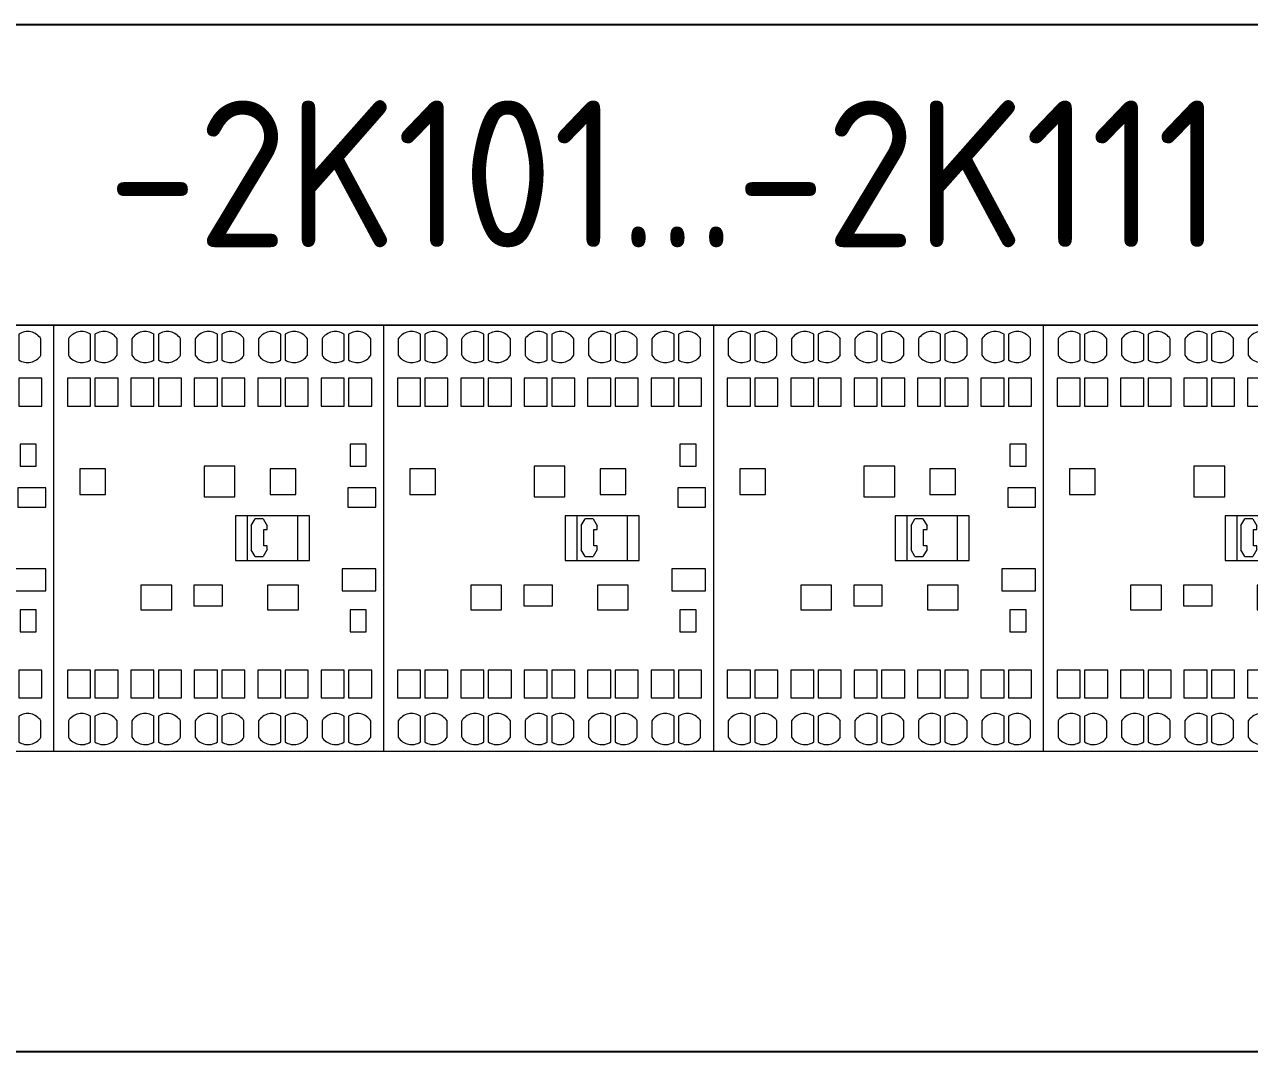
# Model space of a CAD drawing. Header units: millimetres. Extents: x 42356 to 50646, y 31507 to 39566.
# Drawn here: x 47728.5 to 47895.6, y 33491 to 33631 of the extents above; entities that cross this region are included whole.
import ezdxf
from ezdxf.enums import TextEntityAlignment as Align

# ---------------------------------------------------------------- set-up
doc = ezdxf.new("R2010")
doc.units = ezdxf.units.MM
doc.set_wipeout_variables(frame=1)
doc.layers.add('000-PI-Oprema', color=30, linetype='Continuous', lineweight=5)
for name, color, linetype in [('000-PI_TEXT', 7, 'Continuous'), ('002-PI-Kabelska kanalica', 150, 'Continuous'), ('004-PI-DIN Šina', 3, 'Continuous')]:
    doc.layers.add(name, color=color, linetype=linetype)
doc.styles.add('PI0', font='isocpeur.ttf', dxfattribs={"width": 0.9})

# ---------------------------------------------------------------- blocks, each defined once
blk = doc.blocks.new('*U103')
at = {"layer": '004-PI-DIN Šina'}
blk.add_lwpolyline([(540, -17.5), (540, 17.5), (0, 17.5), (0, -17.5)], close=True, dxfattribs=at)
for points in [[(0, 12.5), (540, 12.5)], [(0, -12.5), (540, -12.5)]]:
    blk.add_lwpolyline(points, dxfattribs=at)
blk = doc.blocks.new('*U117')
at = {"layer": '002-PI-Kabelska kanalica'}
blk.add_line((60, -100), (60, 606), dxfattribs=at)
blk = doc.blocks.new('*U118')
at = {"layer": '002-PI-Kabelska kanalica'}
blk.add_line((-20, -100), (-20, 446), dxfattribs=at)
blk = doc.blocks.new('CA4KN403BW3')
blk.add_wipeout([(47343.37, 38002.52), (47388.37, 38002.52), (47388.37, 37944.44), (47343.37, 37944.44)]).dxf.layer = '000-PI-Oprema'
at = {"layer": '000-PI-Oprema'}
for p, q in [((47343.37, 37944.44), (47343.37, 38002.52)), ((47343.37, 38002.52), (47388.37, 38002.52)), ((47343.37, 38002.51), (47388.37, 38002.51)), ((47388.37, 37944.44), (47388.37, 38002.52)), ((47345.34, 38000.62), (47345.34, 37998.4)), ((47348.37, 37997.76), (47348.37, 38001.26)), ((47348.97, 38001.26), (47348.97, 37997.76)), ((47351.99, 37998.4), (47351.99, 38000.62)), ((47353.99, 38000.62), (47353.99, 37998.4)), ((47357.02, 37997.76), (47357.02, 38001.26)), ((47357.62, 38001.26), (47357.62, 37997.76)), ((47360.64, 37998.4), (47360.64, 38000.62)), ((47362.64, 38000.62), (47362.64, 37998.4)), ((47365.67, 37997.76), (47365.67, 38001.26)), ((47366.27, 38001.26), (47366.27, 37997.76)), ((47369.29, 37998.4), (47369.29, 38000.62)), ((47371.29, 38000.62), (47371.29, 37998.4)), ((47374.32, 37997.76), (47374.32, 38001.26)), ((47374.92, 38001.26), (47374.92, 37997.76)), ((47377.94, 37998.4), (47377.94, 38000.62)), ((47379.94, 38000.62), (47379.94, 37998.4)), ((47382.97, 37997.76), (47382.97, 38001.26)), ((47383.57, 38001.26), (47383.57, 37997.76)), ((47386.59, 37998.4), (47386.59, 38000.62)), ((47345.22, 37995.27), (47345.22, 37991.47)), ((47348.37, 37995.27), (47345.22, 37995.27)), ((47348.37, 37991.47), (47348.37, 37995.27)), ((47348.97, 37995.27), (47348.97, 37991.47)), ((47352.12, 37995.27), (47348.97, 37995.27)), ((47352.12, 37991.47), (47352.12, 37995.27)), ((47353.87, 37995.27), (47353.87, 37991.47)), ((47357.02, 37995.27), (47353.87, 37995.27)), ((47357.02, 37991.47), (47357.02, 37995.27)), ((47357.62, 37995.27), (47357.62, 37991.47)), ((47360.77, 37995.27), (47357.62, 37995.27)), ((47360.77, 37991.47), (47360.77, 37995.27)), ((47362.52, 37995.27), (47362.52, 37991.47)), ((47365.67, 37995.27), (47362.52, 37995.27)), ((47365.67, 37991.47), (47365.67, 37995.27)), ((47366.27, 37995.27), (47366.27, 37991.47)), ((47369.42, 37995.27), (47366.27, 37995.27)), ((47369.42, 37991.47), (47369.42, 37995.27)), ((47371.17, 37995.27), (47371.17, 37991.47)), ((47374.32, 37995.27), (47371.17, 37995.27)), ((47374.32, 37991.47), (47374.32, 37995.27)), ((47374.92, 37995.27), (47374.92, 37991.47)), ((47378.07, 37995.27), (47374.92, 37995.27)), ((47378.07, 37991.47), (47378.07, 37995.27)), ((47379.82, 37995.27), (47379.82, 37991.47)), ((47382.97, 37995.27), (47379.82, 37995.27)), ((47382.97, 37991.47), (47382.97, 37995.27)), ((47383.57, 37995.27), (47383.57, 37991.47)), ((47386.72, 37995.27), (47383.57, 37995.27)), ((47386.72, 37991.47), (47386.72, 37995.27)), ((47345.22, 37991.47), (47348.37, 37991.47)), ((47348.97, 37991.47), (47352.12, 37991.47)), ((47353.87, 37991.47), (47357.02, 37991.47)), ((47357.62, 37991.47), (47360.77, 37991.47)), ((47362.52, 37991.47), (47365.67, 37991.47)), ((47366.27, 37991.47), (47369.42, 37991.47)), ((47371.17, 37991.47), (47374.32, 37991.47)), ((47374.92, 37991.47), (47378.07, 37991.47)), ((47379.82, 37991.47), (47382.97, 37991.47)), ((47383.57, 37991.47), (47386.72, 37991.47)), ((47385.97, 37986.27), (47383.77, 37986.27)), ((47383.77, 37986.27), (47383.77, 37983.27)), ((47385.97, 37983.27), (47385.97, 37986.27)), ((47363.87, 37983.27), (47363.87, 37979.07)), ((47368.07, 37983.27), (47363.87, 37983.27)), ((47368.07, 37979.07), (47368.07, 37983.27)), ((47383.77, 37983.27), (47385.97, 37983.27)), ((47346.92, 37982.9), (47346.92, 37979.39)), ((47350.42, 37982.9), (47346.92, 37982.9)), ((47350.42, 37979.39), (47350.42, 37982.9)), ((47372.87, 37982.9), (47372.87, 37979.39)), ((47376.37, 37982.9), (47372.87, 37982.9)), ((47376.37, 37979.39), (47376.37, 37982.9)), ((47387.27, 37980.32), (47383.47, 37980.32)), ((47383.47, 37980.32), (47383.47, 37977.67)), ((47387.27, 37977.67), (47387.27, 37980.32)), ((47346.92, 37979.39), (47350.42, 37979.39)), ((47363.87, 37979.07), (47368.07, 37979.07)), ((47372.87, 37979.39), (47376.37, 37979.39)), ((47383.47, 37977.67), (47387.27, 37977.67)), ((47368.12, 37976.52), (47368.12, 37970.42)), ((47378.22, 37976.52), (47368.12, 37976.52)), ((47369.72, 37976.52), (47369.72, 37970.42)), ((47370.29, 37975.17), (47370.82, 37976.1)), ((47370.29, 37975.17), (47370.29, 37971.87)), ((47371.91, 37976.1), (47370.82, 37976.1)), ((47371.91, 37976.1), (47372.47, 37975.13)), ((47372.47, 37974.62), (47372.47, 37975.13)), ((47376.62, 37970.42), (47376.62, 37976.52)), ((47378.22, 37970.42), (47378.22, 37976.52)), ((47372.01, 37974.62), (47372.47, 37974.62)), ((47372.01, 37972.43), (47372.01, 37974.62)), ((47370.82, 37970.95), (47370.29, 37971.87)), ((47372.47, 37971.92), (47371.91, 37970.95)), ((47372.47, 37972.43), (47372.01, 37972.43)), ((47372.47, 37971.92), (47372.47, 37972.43)), ((47368.12, 37970.42), (47378.22, 37970.42)), ((47370.82, 37970.95), (47371.91, 37970.95)), ((47387.27, 37969.27), (47382.67, 37969.27)), ((47382.67, 37969.27), (47382.67, 37966.28)), ((47387.27, 37966.28), (47387.27, 37969.27)), ((47355.24, 37967.07), (47355.24, 37963.67)), ((47359.44, 37967.07), (47355.24, 37967.07)), ((47359.44, 37963.67), (47359.44, 37967.07)), ((47366.37, 37967.07), (47362.47, 37967.07)), ((47362.47, 37967.07), (47362.47, 37964.21)), ((47366.37, 37964.21), (47366.37, 37967.07)), ((47376.72, 37967.07), (47372.52, 37967.07)), ((47372.52, 37967.07), (47372.52, 37963.67)), ((47376.72, 37963.67), (47376.72, 37967.07)), ((47382.67, 37966.28), (47387.27, 37966.28)), ((47355.24, 37963.67), (47359.44, 37963.67)), ((47362.47, 37964.21), (47366.37, 37964.21)), ((47372.52, 37963.67), (47376.72, 37963.67)), ((47385.97, 37963.67), (47383.77, 37963.67)), ((47383.77, 37963.67), (47383.77, 37960.67)), ((47385.97, 37960.67), (47385.97, 37963.67)), ((47383.77, 37960.67), (47385.97, 37960.67)), ((47345.22, 37955.47), (47345.22, 37951.67)), ((47348.37, 37955.47), (47345.22, 37955.47)), ((47348.37, 37951.67), (47348.37, 37955.47)), ((47348.97, 37955.47), (47348.97, 37951.67)), ((47352.12, 37955.47), (47348.97, 37955.47)), ((47352.12, 37951.67), (47352.12, 37955.47)), ((47357.02, 37955.47), (47353.87, 37955.47)), ((47353.87, 37955.47), (47353.87, 37951.67)), ((47357.02, 37951.67), (47357.02, 37955.47)), ((47360.77, 37955.47), (47357.62, 37955.47)), ((47357.62, 37955.47), (47357.62, 37951.67)), ((47360.77, 37951.67), (47360.77, 37955.47)), ((47365.67, 37955.47), (47362.52, 37955.47)), ((47362.52, 37955.47), (47362.52, 37951.67)), ((47365.67, 37951.67), (47365.67, 37955.47)), ((47369.42, 37955.47), (47366.27, 37955.47)), ((47366.27, 37955.47), (47366.27, 37951.67)), ((47369.42, 37951.67), (47369.42, 37955.47)), ((47374.32, 37955.47), (47371.17, 37955.47)), ((47371.17, 37955.47), (47371.17, 37951.67)), ((47374.32, 37951.67), (47374.32, 37955.47)), ((47378.07, 37955.47), (47374.92, 37955.47)), ((47374.92, 37955.47), (47374.92, 37951.67)), ((47378.07, 37951.67), (47378.07, 37955.47)), ((47382.97, 37955.47), (47379.82, 37955.47)), ((47379.82, 37955.47), (47379.82, 37951.67)), ((47382.97, 37951.67), (47382.97, 37955.47)), ((47386.72, 37955.47), (47383.57, 37955.47)), ((47383.57, 37955.47), (47383.57, 37951.67)), ((47386.72, 37951.67), (47386.72, 37955.47)), ((47345.22, 37951.67), (47348.37, 37951.67)), ((47348.97, 37951.67), (47352.12, 37951.67)), ((47353.87, 37951.67), (47357.02, 37951.67)), ((47357.62, 37951.67), (47360.77, 37951.67)), ((47362.52, 37951.67), (47365.67, 37951.67)), ((47366.27, 37951.67), (47369.42, 37951.67)), ((47371.17, 37951.67), (47374.32, 37951.67)), ((47374.92, 37951.67), (47378.07, 37951.67)), ((47379.82, 37951.67), (47382.97, 37951.67)), ((47383.57, 37951.67), (47386.72, 37951.67)), ((47345.34, 37948.55), (47345.34, 37946.32)), ((47348.37, 37945.68), (47348.37, 37949.19)), ((47348.97, 37949.19), (47348.97, 37945.68)), ((47351.99, 37946.32), (47351.99, 37948.55)), ((47353.99, 37948.55), (47353.99, 37946.32)), ((47357.02, 37945.68), (47357.02, 37949.19)), ((47357.62, 37949.19), (47357.62, 37945.68)), ((47360.64, 37946.32), (47360.64, 37948.55)), ((47362.64, 37948.55), (47362.64, 37946.32)), ((47365.67, 37945.68), (47365.67, 37949.19)), ((47366.27, 37949.19), (47366.27, 37945.68)), ((47369.29, 37946.32), (47369.29, 37948.55)), ((47371.29, 37948.55), (47371.29, 37946.32)), ((47374.32, 37945.68), (47374.32, 37949.19)), ((47374.92, 37949.19), (47374.92, 37945.68)), ((47377.94, 37946.32), (47377.94, 37948.55)), ((47379.94, 37948.55), (47379.94, 37946.32)), ((47382.97, 37945.68), (47382.97, 37949.19)), ((47383.57, 37949.19), (47383.57, 37945.68)), ((47386.59, 37946.32), (47386.59, 37948.55)), ((47343.37, 37944.44), (47388.37, 37944.44))]:
    blk.add_line(p, q, dxfattribs=at)
for centre, start_param, end_param in [((47347.17, 37999.51), 0.977372, 2.587646), ((47350.17, 37999.51), 0.553947, 2.164221), ((47355.82, 37999.51), 0.977372, 2.587646), ((47358.82, 37999.51), 0.553947, 2.164221), ((47364.47, 37999.51), 0.977372, 2.587646), ((47367.47, 37999.51), 0.553947, 2.164221), ((47373.12, 37999.51), 0.977372, 2.587646), ((47376.12, 37999.51), 0.553947, 2.164221), ((47381.77, 37999.51), 0.977372, 2.587646), ((47384.77, 37999.51), 0.553947, 2.164221), ((47347.17, 37999.51), -2.587646, -0.977372), ((47350.17, 37999.51), -2.164221, -0.553947), ((47355.82, 37999.51), -2.587646, -0.977372), ((47358.82, 37999.51), -2.164221, -0.553947), ((47364.47, 37999.51), -2.587646, -0.977372), ((47367.47, 37999.51), -2.164221, -0.553947), ((47373.12, 37999.51), -2.587646, -0.977372), ((47376.12, 37999.51), -2.164221, -0.553947), ((47381.77, 37999.51), -2.587646, -0.977372), ((47384.77, 37999.51), -2.164221, -0.553947), ((47347.17, 37947.43), 0.977372, 2.587646), ((47350.17, 37947.43), 0.553947, 2.164221), ((47355.82, 37947.43), 0.977372, 2.587646), ((47358.82, 37947.43), 0.553947, 2.164221), ((47364.47, 37947.43), 0.977372, 2.587646), ((47367.47, 37947.43), 0.553947, 2.164221), ((47373.12, 37947.43), 0.977372, 2.587646), ((47376.12, 37947.43), 0.553947, 2.164221), ((47381.77, 37947.43), 0.977372, 2.587646), ((47384.77, 37947.43), 0.553947, 2.164221), ((47347.17, 37947.43), -2.587646, -0.977372), ((47350.17, 37947.43), -2.164221, -0.553947), ((47355.82, 37947.43), -2.587646, -0.977372), ((47358.82, 37947.43), -2.164221, -0.553947), ((47364.47, 37947.43), -2.587646, -0.977372), ((47367.47, 37947.43), -2.164221, -0.553947), ((47373.12, 37947.43), -2.587646, -0.977372), ((47376.12, 37947.43), -2.164221, -0.553947), ((47381.77, 37947.43), -2.587646, -0.977372), ((47384.77, 37947.43), -2.164221, -0.553947)]:
    blk.add_ellipse(centre, major_axis=(2.15, 0), ratio=0.984808, start_param=start_param, end_param=end_param, dxfattribs=at)
blk = doc.blocks.new('*U211')
at = {"layer": '000-PI-Oprema'}
blk.add_blockref('CA4KN403BW3', (-47365.87, -37973.48), dxfattribs=at)
blk = doc.blocks.new('*U212')
at = {"layer": '000-PI-Oprema', "color": 0, "linetype": 'ByBlock', "lineweight": -2, "transparency": 16777216}
blk.add_blockref('*U211', (135, 0), dxfattribs=at)
blk.add_blockref('*U211', (180, 0), dxfattribs=at)
blk.add_blockref('*U211', (225, 0), dxfattribs=at)
blk.add_blockref('*U211', (270, 0), dxfattribs=at)
blk.add_blockref('*U211', (315, 0), dxfattribs=at)

msp = doc.modelspace()

# ---------------------------------------------------------------- block references
at = {"rotation": 270}
for name, p in [('*U117', (47567.526, 33690.989)), ('*U118', (47647.526, 33470.989))]:
    msp.add_blockref(name, p, dxfattribs=at)
msp.add_blockref('*U103', (47547.526, 33560.989))

# ---------------------------------------------------------------- texts
at = {"layer": '000-PI_TEXT', "style": 'PI0', "width": 0.9}
msp.add_text('-2K101...-2K111', height=20, dxfattribs=at).set_placement((47815.91, 33610.656), align=Align.MIDDLE)

# ---------------------------------------------------------------- next in the draw order: block references
at = {"layer": '000-PI-Oprema'}
msp.add_blockref('*U212', (47575.026, 33560.989), dxfattribs=at)

doc.saveas('drawing.dxf')
